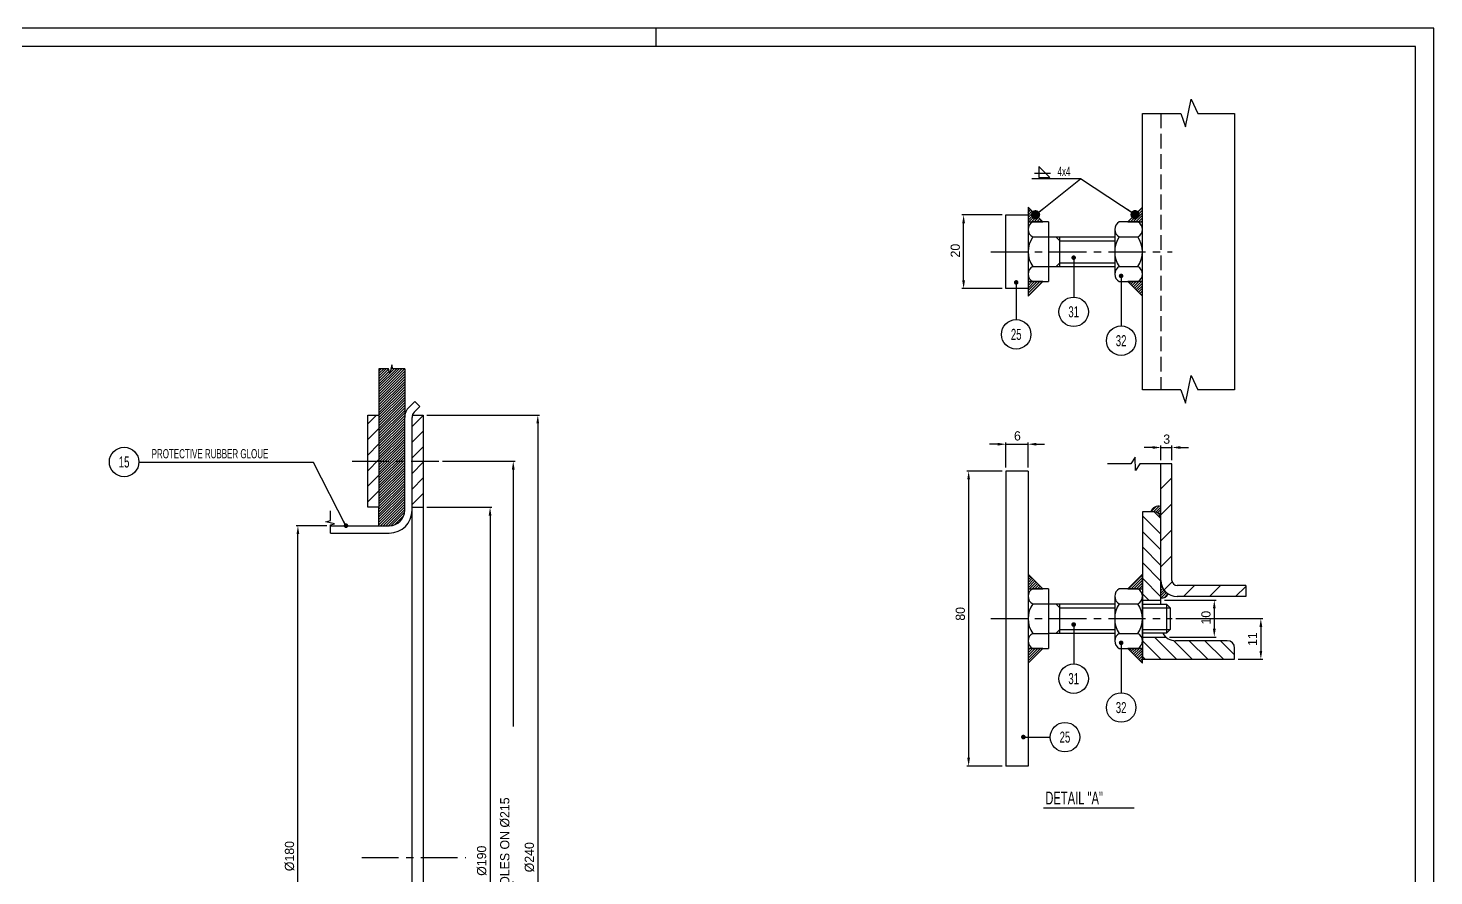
# Model space of a CAD drawing. Extents: x 0 to 8410, y 0 to 5940.
# Drawn here: x 4596 to 8410, y 3640 to 5940 of the extents above; entities that cross this region are included whole.
import ezdxf
from ezdxf.enums import TextEntityAlignment as Align

# ---------------------------------------------------------------- set-up
doc = ezdxf.new("R2010")
doc.units = 0
doc.header["$LTSCALE"] = 10
doc.header["$MEASUREMENT"] = 0
doc.linetypes.add('ASSI', pattern=[16, 10, -2, 2, -2])
doc.linetypes.add('TRATTEGGIO', pattern=[5.5, 4, -1.5])
for name, color, linetype in [('P-048D', 7, 'Continuous'), ('P-3310', 7, 'Continuous'), ('P-606E', 7, 'Continuous')]:
    doc.layers.add(name, color=color, linetype=linetype)
doc.dimstyles.new('882N13131610_01_00411476260', dxfattribs={"dimscale": 10, "dimtxt": 2.5, "dimasz": 2.25, "dimexe": 0.5, "dimexo": 1, "dimgap": 1, "dimtad": 1, "dimdsep": 46, "dimtxsty": 'Standard', "dimsah": 1, "dimcen": 0, "dimclrd": 6, "dimclre": 6, "dimclrt": 2, "dimazin": 2, "dimtfac": 1, "dimtdec": 4, "dimtmove": 2, "dimatfit": 3, "dimldrblk": 'DOT', "dimfxl": 0, "dimtvp": 1, "dimtolj": 1, "dimtzin": 0, "dimarcsym": 0})
doc.dimstyles.new('PD10_0553N13131510_01_00411476260', dxfattribs={"dimscale": 10, "dimtxt": 2.5, "dimasz": 2.25, "dimexe": 0.5, "dimexo": 1, "dimgap": 1, "dimtad": 1, "dimlfac": 0.1, "dimdsep": 46, "dimtxsty": 'Standard', "dimsah": 1, "dimcen": 0, "dimclrd": 6, "dimclre": 6, "dimclrt": 2, "dimazin": 2, "dimtfac": 1, "dimtdec": 4, "dimtmove": 0, "dimatfit": 3, "dimldrblk": 'DOT', "dimfxl": 0, "dimtvp": 1, "dimtolj": 1, "dimtzin": 0, "dimarcsym": 0})
pattern_1 = [(45, (-135847.66, -40445.343), (-21.2132034, 21.2132034), [])]
pattern_2 = [(45, (-137349.067, -43878.8404), (-3.5355339, 3.5355339), [])]
pattern_3 = [(315, (-137349.067, -43878.84), (21.2132034, 21.2132034), [])]

# ---------------------------------------------------------------- blocks, each defined once
blk = doc.blocks.new('_Dot')
at = {"color": 0, "linetype": 'ByBlock', "lineweight": -2}
blk.add_line((-0.5, 0), (-1, 0), dxfattribs=at)
at = {"color": 0, "linetype": 'ByBlock', "const_width": 0.5}
blk.add_lwpolyline([(-0.25, 0, 1), (0.25, 0, 1)], format="xyb", close=True, dxfattribs=at)
blk = doc.blocks.new('*D95')
at = {"layer": 'Defpoints', "color": 0, "linetype": 'Continuous'}
for p in [(5327.9, 4590), (5416.1, 4590), (5416.1, 2790)]:
    blk.add_point(p, dxfattribs=at)
at = {"layer": 'P-3310', "color": 6, "linetype": 'Continuous', "lineweight": -2}
for p, q in [((5406.1, 4590), (5322.9, 4590)), ((5327.9, 2812.5), (5327.9, 4567.5)), ((5406.1, 2790), (5322.9, 2790))]:
    blk.add_line(p, q, dxfattribs=at)
at = {"layer": 'P-3310', "color": 6, "linetype": 'Continuous'}
for points in [[(5324.1, 4567.5), (5331.6, 4567.5), (5327.9, 4590)], [(5324.1, 2812.5), (5331.6, 2812.5), (5327.9, 2790)]]:
    blk.add_solid(points, dxfattribs=at)
at = {"layer": 'P-3310', "color": 2, "linetype": 'Continuous', "insert": (5305.4, 3693.7), "char_height": 25, "attachment_point": 5, "rotation": 90}
blk.add_mtext('\\A1;%%c180', dxfattribs=at)
blk = doc.blocks.new('*D96')
at = {"layer": 'Defpoints', "color": 0, "linetype": 'Continuous'}
for p in [(5667.6, 4640), (5667.6, 2740), (5849.2, 2740)]:
    blk.add_point(p, dxfattribs=at)
at = {"layer": 'P-3310', "color": 6, "linetype": 'Continuous', "lineweight": -2}
for p, q in [((5677.6, 4640), (5854.2, 4640)), ((5849.2, 4617.5), (5849.2, 2762.5)), ((5677.6, 2740), (5854.2, 2740))]:
    blk.add_line(p, q, dxfattribs=at)
at = {"layer": 'P-3310', "color": 6, "linetype": 'Continuous'}
for points in [[(5845.4, 4617.5), (5852.9, 4617.5), (5849.2, 4640)], [(5845.4, 2762.5), (5852.9, 2762.5), (5849.2, 2740)]]:
    blk.add_solid(points, dxfattribs=at)
at = {"layer": 'P-3310', "color": 2, "linetype": 'Continuous', "insert": (5826.7, 3681.1), "char_height": 25, "attachment_point": 5, "rotation": 90}
blk.add_mtext('\\A1;%%c190', dxfattribs=at)
blk = doc.blocks.new('*D97')
at = {"layer": 'Defpoints', "color": 0, "linetype": 'Continuous'}
for p in [(5710.4, 4765), (5912.1, 4765), (5710.4, 2615)]:
    blk.add_point(p, dxfattribs=at)
at = {"layer": 'P-3310', "color": 6, "linetype": 'Continuous', "lineweight": -2}
for p, q in [((5720.4, 4765), (5917.1, 4765)), ((5912.1, 4742.5), (5912.1, 4045.2)), ((5912.1, 2637.5), (5912.1, 3625.2)), ((5720.4, 2615), (5917.1, 2615))]:
    blk.add_line(p, q, dxfattribs=at)
at = {"layer": 'P-3310', "color": 6, "linetype": 'Continuous'}
for points in [[(5908.4, 4742.5), (5915.9, 4742.5), (5912.1, 4765)], [(5908.4, 2637.5), (5915.9, 2637.5), (5912.1, 2615)]]:
    blk.add_solid(points, dxfattribs=at)
at = {"layer": 'P-3310', "color": 2, "linetype": 'Continuous', "insert": (5889.6, 3688.2), "char_height": 25, "attachment_point": 5, "rotation": 90}
blk.add_mtext('\\A1;N%%d8 HOLES ON %%c215', dxfattribs=at)
blk = doc.blocks.new('*D98')
at = {"layer": 'Defpoints', "color": 0, "linetype": 'Continuous'}
for p in [(5667.6, 4890), (5667.6, 2490), (5978.7, 2490)]:
    blk.add_point(p, dxfattribs=at)
at = {"layer": 'P-3310', "color": 6, "linetype": 'Continuous', "lineweight": -2}
for p, q in [((5677.6, 4890), (5983.7, 4890)), ((5978.7, 4867.5), (5978.7, 2512.5)), ((5677.6, 2490), (5983.7, 2490))]:
    blk.add_line(p, q, dxfattribs=at)
at = {"layer": 'P-3310', "color": 6, "linetype": 'Continuous'}
for points in [[(5974.9, 4867.5), (5982.4, 4867.5), (5978.7, 4890)], [(5974.9, 2512.5), (5982.4, 2512.5), (5978.7, 2490)]]:
    blk.add_solid(points, dxfattribs=at)
at = {"layer": 'P-3310', "color": 2, "linetype": 'Continuous', "insert": (5956.2, 3690.6), "char_height": 25, "attachment_point": 5, "rotation": 90}
blk.add_mtext('\\A1;%%c240', dxfattribs=at)
blk = doc.blocks.new('*D99')
at = {"layer": 'Defpoints', "color": 0, "linetype": 'Continuous'}
for p in [(7308.9, 4811.1), (7248.9, 4738), (7308.9, 4738)]:
    blk.add_point(p, dxfattribs=at)
at = {"layer": 'P-048D', "color": 6, "linetype": 'Continuous', "lineweight": -2}
for p, q in [((7226.4, 4811.1), (7203.9, 4811.1)), ((7248.9, 4748), (7248.9, 4816.1)), ((7248.9, 4811.1), (7308.9, 4811.1)), ((7308.9, 4748), (7308.9, 4816.1)), ((7331.4, 4811.1), (7353.9, 4811.1))]:
    blk.add_line(p, q, dxfattribs=at)
at = {"layer": 'P-048D', "color": 6, "linetype": 'Continuous'}
for points in [[(7226.4, 4814.8), (7226.4, 4807.3), (7248.9, 4811.1)], [(7331.4, 4814.8), (7331.4, 4807.3), (7308.9, 4811.1)]]:
    blk.add_solid(points, dxfattribs=at)
at = {"layer": 'P-048D', "color": 2, "linetype": 'Continuous', "insert": (7280, 4833.6), "char_height": 25, "attachment_point": 5, "rotation": 0.0573}
blk.add_mtext('\\A1;6', dxfattribs=at)
blk = doc.blocks.new('*D100')
at = {"layer": 'Defpoints', "color": 0, "linetype": 'Continuous'}
for p in [(7248.9, 4738), (7147.7, 3938), (7248.9, 3938)]:
    blk.add_point(p, dxfattribs=at)
at = {"layer": 'P-048D', "color": 6, "linetype": 'Continuous', "lineweight": -2}
for p, q in [((7238.9, 4738), (7142.7, 4738)), ((7147.7, 4715.5), (7147.7, 3960.5)), ((7238.9, 3938), (7142.7, 3938))]:
    blk.add_line(p, q, dxfattribs=at)
at = {"layer": 'P-048D', "color": 6, "linetype": 'Continuous'}
for points in [[(7143.9, 4715.5), (7151.4, 4715.5), (7147.7, 4738)], [(7143.9, 3960.5), (7151.4, 3960.5), (7147.7, 3938)]]:
    blk.add_solid(points, dxfattribs=at)
at = {"layer": 'P-048D', "color": 2, "linetype": 'Continuous', "insert": (7125.2, 4350.9), "char_height": 25, "attachment_point": 5, "rotation": 90}
blk.add_mtext('\\A1;80', dxfattribs=at)
blk = doc.blocks.new('*D101')
at = {"layer": 'Defpoints', "color": 0, "linetype": 'Continuous'}
for p in [(7699.3, 4802.2), (7669.3, 4758.2), (7699.3, 4758.2)]:
    blk.add_point(p, dxfattribs=at)
at = {"layer": 'P-048D', "color": 6, "linetype": 'Continuous', "lineweight": -2}
for p, q in [((7669.3, 4768.2), (7669.3, 4807.2)), ((7699.3, 4768.2), (7699.3, 4807.2)), ((7646.8, 4802.2), (7624.3, 4802.2)), ((7669.3, 4802.2), (7699.3, 4802.2)), ((7721.8, 4802.2), (7744.3, 4802.2))]:
    blk.add_line(p, q, dxfattribs=at)
at = {"layer": 'P-048D', "color": 6, "linetype": 'Continuous'}
for points in [[(7646.8, 4806), (7646.8, 4798.5), (7669.3, 4802.2)], [(7721.8, 4806), (7721.8, 4798.5), (7699.3, 4802.2)]]:
    blk.add_solid(points, dxfattribs=at)
at = {"layer": 'P-048D', "color": 2, "linetype": 'Continuous', "insert": (7685.1, 4824.7), "char_height": 25, "attachment_point": 5, "rotation": 0.0573}
blk.add_mtext('\\A1;3', dxfattribs=at)
blk = doc.blocks.new('*D102')
at = {"layer": 'Defpoints', "color": 0, "linetype": 'Continuous'}
for p in [(7699.6, 4338), (7869.3, 4228), (7940.5, 4228)]:
    blk.add_point(p, dxfattribs=at)
at = {"layer": 'P-048D', "color": 6, "linetype": 'Continuous', "lineweight": -2}
for p, q in [((7709.6, 4338), (7945.5, 4338)), ((7940.5, 4315.5), (7940.5, 4250.5)), ((7879.3, 4228), (7945.5, 4228))]:
    blk.add_line(p, q, dxfattribs=at)
at = {"layer": 'P-048D', "color": 6, "linetype": 'Continuous'}
for points in [[(7936.8, 4315.5), (7944.3, 4315.5), (7940.5, 4338)], [(7936.8, 4250.5), (7944.3, 4250.5), (7940.5, 4228)]]:
    blk.add_solid(points, dxfattribs=at)
at = {"layer": 'P-048D', "color": 2, "linetype": 'Continuous', "insert": (7918, 4282.4), "char_height": 25, "attachment_point": 5, "rotation": 90}
blk.add_mtext('\\A1;11', dxfattribs=at)
blk = doc.blocks.new('*D103')
at = {"layer": 'Defpoints', "color": 0, "linetype": 'Continuous'}
for p in [(7669.3, 4388), (7682.9, 4288), (7814.2, 4288)]:
    blk.add_point(p, dxfattribs=at)
at = {"layer": 'P-048D', "color": 6, "linetype": 'Continuous', "lineweight": -2}
for p, q in [((7679.3, 4388), (7819.2, 4388)), ((7814.2, 4365.5), (7814.2, 4310.5)), ((7692.9, 4288), (7819.2, 4288))]:
    blk.add_line(p, q, dxfattribs=at)
at = {"layer": 'P-048D', "color": 6, "linetype": 'Continuous'}
for points in [[(7810.5, 4365.5), (7818, 4365.5), (7814.2, 4388)], [(7810.5, 4310.5), (7818, 4310.5), (7814.2, 4288)]]:
    blk.add_solid(points, dxfattribs=at)
at = {"layer": 'P-048D', "color": 2, "linetype": 'Continuous', "insert": (7791.7, 4340.5), "char_height": 25, "attachment_point": 5, "rotation": 90}
blk.add_mtext('\\A1;10', dxfattribs=at)
blk = doc.blocks.new('*D104')
at = {"layer": 'Defpoints', "color": 0, "linetype": 'Continuous'}
for p in [(7134, 5433.2), (7248.9, 5433.2), (7248.9, 5233.2)]:
    blk.add_point(p, dxfattribs=at)
at = {"layer": 'P-048D', "color": 6, "linetype": 'Continuous', "lineweight": -2}
for p, q in [((7238.9, 5433.2), (7129, 5433.2)), ((7134, 5255.7), (7134, 5410.7)), ((7238.9, 5233.2), (7129, 5233.2))]:
    blk.add_line(p, q, dxfattribs=at)
at = {"layer": 'P-048D', "color": 6, "linetype": 'Continuous'}
for points in [[(7130.3, 5410.7), (7137.8, 5410.7), (7134, 5433.2)], [(7130.3, 5255.7), (7137.8, 5255.7), (7134, 5233.2)]]:
    blk.add_solid(points, dxfattribs=at)
at = {"layer": 'P-048D', "color": 2, "linetype": 'Continuous', "insert": (7111.5, 5336.4), "char_height": 25, "attachment_point": 5, "rotation": 90}
blk.add_mtext('\\A1;20', dxfattribs=at)

msp = doc.modelspace()

# ---------------------------------------------------------------- hatches: boundary and pattern name
at = {"layer": 'P-048D', "linetype": 'Continuous'}
h = msp.add_hatch(dxfattribs=at)
h.set_pattern_fill('_U', color=6, scale=5, angle=45, style=0, pattern_type=0)
h.set_pattern_definition(pattern_2)
h.paths.add_polyline_path([(7308.9484, 5413.9962), (7308.9484, 5453.9962), (7348.9484, 5413.9962)])
h = msp.add_hatch(dxfattribs=at)
h.set_pattern_fill('_U', color=6, scale=5, angle=45, style=0, pattern_type=0)
h.set_pattern_definition(pattern_2)
h.paths.add_polyline_path([(7619.3484, 5413.9962), (7619.3484, 5453.9962), (7579.3484, 5413.9962)])
h = msp.add_hatch(dxfattribs=at)
h.set_pattern_fill('_U', color=6, scale=5, angle=45, style=0, pattern_type=0)
h.set_pattern_definition(pattern_2)
h.paths.add_polyline_path([(7308.9484, 5252.4962), (7308.9484, 5212.4962), (7348.9484, 5252.4962)])
h = msp.add_hatch(dxfattribs=at)
h.set_pattern_fill('_U', color=6, scale=5, angle=45, style=0, pattern_type=0)
h.set_pattern_definition(pattern_2)
h.paths.add_polyline_path([(7619.3484, 5252.4962), (7619.3484, 5212.4962), (7579.3484, 5252.4962)])
h = msp.add_hatch(dxfattribs=at)
h.set_pattern_fill('_U', color=6, scale=50, angle=45, style=0, pattern_type=0)
h.set_pattern_definition([(45, (-137349.067, -43878.84), (-35.355339, 35.355339), [])])
edge = h.paths.add_edge_path()
edge.add_line((7669.3484, 4441.7535), (7669.3484, 4758.2299))
edge.add_line((7669.3484, 4758.2299), (7699.3484, 4758.2299))
edge.add_line((7699.3484, 4758.2299), (7699.3484, 4441.7535))
edge.add_arc((7713.1484, 4441.7535), 13.8, 180, 270)
edge.add_line((7713.1484, 4427.9535), (7899.3484, 4427.9535))
edge.add_line((7899.3484, 4427.9535), (7899.3484, 4397.9535))
edge.add_line((7899.3484, 4397.9535), (7713.1484, 4397.9535))
edge.add_arc((7713.1484, 4441.7535), 43.8, 180, 270, ccw=False)
h = msp.add_hatch(dxfattribs=at)
h.set_pattern_fill('_U', color=6, scale=30, angle=315, style=0, pattern_type=0)
h.set_pattern_definition(pattern_3)
edge = h.paths.add_edge_path()
edge.add_line((7669.3484, 4607.9535), (7669.3484, 4387.9535))
edge.add_line((7669.3484, 4387.9535), (7619.3484, 4387.9535))
edge.add_line((7619.3484, 4387.9535), (7619.3484, 4627.9535))
edge.add_line((7619.3484, 4627.9535), (7649.3484, 4627.9535))
edge.add_arc((7649.3484, 4607.9535), 20, 0, 90, ccw=False)
h = msp.add_hatch(dxfattribs=at)
h.set_pattern_fill('_U', color=6, scale=5, angle=45, style=0, pattern_type=0)
h.set_pattern_definition(pattern_2)
edge = h.paths.add_edge_path()
edge.add_arc((7662.9283, 4621.0927), 22.0589, 73.0796115, 161.8791788)
edge.add_line((7641.9635, 4627.9535), (7649.3484, 4627.9535))
edge.add_arc((7649.3484, 4607.9535), 20, 0, 90, ccw=False)
edge.add_line((7669.3484, 4607.9535), (7669.3484, 4642.1966))
h = msp.add_hatch(dxfattribs=at)
h.set_pattern_fill('_U', color=6, scale=5, angle=45, style=0, pattern_type=0)
h.set_pattern_definition(pattern_2)
h.paths.add_polyline_path([(7308.9484, 4418.7035), (7308.9484, 4458.7035), (7348.9484, 4418.7035)])
h = msp.add_hatch(dxfattribs=at)
h.set_pattern_fill('_U', color=6, scale=5, angle=45, style=0, pattern_type=0)
h.set_pattern_definition(pattern_2)
h.paths.add_polyline_path([(7619.3484, 4418.7035), (7619.3484, 4458.7035), (7579.3484, 4418.7035)])
h = msp.add_hatch(dxfattribs=at)
h.set_pattern_fill('_U', color=6, scale=5, angle=45, style=0, pattern_type=0)
h.set_pattern_definition(pattern_2)
edge = h.paths.add_edge_path()
edge.add_line((7669.3484, 4393.6154), (7669.4222, 4439.212))
edge.add_line((7669.4222, 4439.212), (7672.2256, 4426.1405))
edge.add_line((7672.2256, 4426.1405), (7673.7212, 4422.6763))
edge.add_line((7673.7212, 4422.6763), (7678.136, 4415.4367))
edge.add_line((7678.136, 4415.4367), (7680.0775, 4413.0349))
edge.add_line((7680.0775, 4413.0349), (7684.3222, 4408.7764))
edge.add_line((7684.3222, 4408.7764), (7689.3145, 4405.0059))
edge.add_arc((7670.9497, 4414.003), 20.4503, 265.5090284, 333.8993794, ccw=False)
h = msp.add_hatch(dxfattribs=at)
h.set_pattern_fill('_U', color=6, scale=30, angle=315, style=0, pattern_type=0)
h.set_pattern_definition(pattern_3)
edge = h.paths.add_edge_path()
edge.add_line((7619.3484, 4227.9535), (7619.3484, 4287.9535))
edge.add_line((7619.3484, 4287.9535), (7682.8909, 4287.9535))
edge.add_line((7682.8909, 4287.9535), (7692.7773, 4281.5475))
edge.add_line((7692.7773, 4281.5475), (7697.7157, 4279.6824))
edge.add_line((7697.7157, 4279.6824), (7709.3484, 4277.9535))
edge.add_line((7709.3484, 4277.9535), (7849.3484, 4277.9535))
edge.add_arc((7849.3484, 4257.9535), 20, 0, 90, ccw=False)
edge.add_line((7869.3484, 4257.9535), (7869.3484, 4227.9535))
edge.add_line((7869.3484, 4227.9535), (7619.3484, 4227.9535))
h = msp.add_hatch(dxfattribs=at)
h.set_pattern_fill('_U', color=6, scale=5, angle=45, style=0, pattern_type=0)
h.set_pattern_definition(pattern_2)
h.paths.add_polyline_path([(7308.9484, 4257.2035), (7308.9484, 4217.2035), (7348.9484, 4257.2035)])
h = msp.add_hatch(dxfattribs=at)
h.set_pattern_fill('_U', color=6, scale=5, angle=45, style=0, pattern_type=0)
h.set_pattern_definition(pattern_2)
h.paths.add_polyline_path([(7619.3484, 4257.2035), (7619.3484, 4217.2035), (7579.3484, 4257.2035)])
at = {"layer": 'P-3310', "linetype": 'Continuous'}
h = msp.add_hatch(dxfattribs=at)
h.set_pattern_fill('_U', color=6, scale=5, angle=45, style=0, pattern_type=0)
h.set_pattern_definition([(45, (-135847.66, -40445.3434), (-3.5355339, 3.5355339), [])])
edge = h.paths.add_edge_path()
edge.add_line((5575.6338, 4590.0206), (5547.6338, 4590.0206))
edge.add_line((5547.6338, 4590.0206), (5547.6338, 5015.5962))
edge.add_line((5547.6338, 5015.5962), (5573.7683, 5015.5962))
edge.add_line((5573.7683, 5015.5962), (5577.3, 5003.3697))
edge.add_line((5577.3, 5003.3697), (5582.9507, 5026.3257))
edge.add_line((5582.9507, 5026.3257), (5585.7843, 5015.5962))
edge.add_line((5585.7843, 5015.5962), (5617.6338, 5015.5962))
edge.add_line((5617.6338, 5015.5962), (5617.6338, 4632.0206))
edge.add_arc((5575.6338, 4632.0206), 42, -90, 0, ccw=False)
h = msp.add_hatch(dxfattribs=at)
h.set_pattern_fill('_U', color=6, scale=30, angle=45, style=0, pattern_type=0)
h.set_pattern_definition(pattern_1)
h.paths.add_polyline_path([(5547.6338, 4890.0206), (5547.6338, 4640.0206), (5517.6338, 4640.0206), (5517.6338, 4890.0206)])
h = msp.add_hatch(dxfattribs=at)
h.set_pattern_fill('_U', color=6, scale=30, angle=45, style=0, pattern_type=0)
h.set_pattern_definition(pattern_1)
h.paths.add_polyline_path([(5637.6338, 4640.0206), (5637.6338, 4883.7363), (5638.6468, 4890.0206), (5667.6338, 4890.0206), (5667.6338, 4640.0206)])

# ---------------------------------------------------------------- linework, layer by layer
at = {"layer": 'P-048D', "color": 6, "linetype": 'Continuous'}
for p, q in [((7735.8522, 5672.6114), (7751.8198, 5747.1268)), ((7751.8198, 5747.1268), (7769.5616, 5708.2462)), ((7619.3484, 5708.2462), (7723.433, 5708.2462)), ((7723.433, 5708.2462), (7735.8522, 5672.6114)), ((7769.5616, 5708.2462), (7869.3484, 5708.2462)), ((7451.2644, 5531.5195), (7319.5684, 5531.5195)), ((7385.203, 5372.8962), (7395.1984, 5362.9008)), ((7395.1984, 5293.5962), (7395.1984, 5372.8962)), ((7395.1984, 5362.9008), (7543.9484, 5362.9008)), ((7395.1984, 5303.5915), (7385.203, 5293.5962)), ((7395.1984, 5303.5915), (7543.9484, 5303.5915)), ((7735.8522, 4922.6114), (7751.8198, 4997.1268)), ((7751.8198, 4997.1268), (7769.5616, 4958.2462)), ((7723.433, 4958.2462), (7619.3484, 4958.2462)), ((7723.433, 4958.2462), (7735.8522, 4922.6114)), ((7869.3484, 4958.2462), (7769.5616, 4958.2462)), ((7599.2358, 4775.762), (7588.079, 4758.2299)), ((7600.1668, 4739.84), (7599.2358, 4775.762)), ((7588.079, 4758.2299), (7524.4969, 4758.2299)), ((7612.1571, 4758.2299), (7600.1668, 4739.84)), ((7699.3484, 4758.2299), (7612.1571, 4758.2299)), ((7385.203, 4377.6035), (7395.1984, 4367.6081)), ((7395.1984, 4298.3035), (7395.1984, 4377.6035)), ((7395.1984, 4367.6081), (7543.9484, 4367.6081)), ((7619.3484, 4367.6081), (7694.3484, 4367.6081)), ((7684.3484, 4377.6035), (7684.3484, 4298.3035)), ((7395.1984, 4308.2989), (7385.203, 4298.3035)), ((7395.1984, 4308.2989), (7543.9484, 4308.2989)), ((7619.3484, 4308.2989), (7694.3484, 4308.2989))]:
    msp.add_line(p, q, dxfattribs=at)
at = {"layer": 'P-048D', "color": 4, "linetype": 'Continuous'}
for p, q in [((7619.3484, 4958.2462), (7619.3484, 5708.2462)), ((7869.3484, 5708.2462), (7869.3484, 4958.2462)), ((7326.3858, 5546.139), (7369.7692, 5546.139)), ((7338.2866, 5564.8372), (7338.2866, 5534.8372)), ((7368.2866, 5534.8372), (7338.2866, 5564.8372)), ((7338.2866, 5564.8372), (7338.2866, 5534.8372)), ((7338.2866, 5534.8372), (7368.2866, 5534.8372)), ((7248.9484, 5233.2462), (7248.9484, 5433.2462)), ((7248.9484, 5433.2462), (7308.9484, 5433.2462)), ((7348.9484, 5413.9962), (7308.9484, 5453.9962)), ((7308.9484, 5453.9962), (7308.9484, 5413.9962)), ((7308.9484, 5433.2462), (7308.9484, 5233.2462)), ((7619.3484, 5453.9962), (7579.3484, 5413.9962)), ((7619.3484, 5413.9962), (7619.3484, 5453.9962)), ((7308.9484, 5413.9962), (7348.9484, 5413.9962)), ((7308.9484, 5393.8087), (7308.9484, 5272.6837)), ((7363.9484, 5413.9962), (7321.515, 5413.9962)), ((7363.9484, 5413.9962), (7363.9484, 5252.4962)), ((7543.9484, 5393.8087), (7543.9484, 5272.6837)), ((7606.7817, 5413.9962), (7556.515, 5413.9962)), ((7579.3484, 5413.9962), (7619.3484, 5413.9962)), ((7619.3484, 5272.6837), (7619.3484, 5393.8087)), ((7321.515, 5373.6212), (7363.9484, 5373.6212)), ((7543.9484, 5372.8962), (7363.9484, 5372.8962)), ((7556.515, 5373.6212), (7606.7817, 5373.6212)), ((7321.515, 5292.8712), (7363.9484, 5292.8712)), ((7363.9484, 5293.5962), (7543.9484, 5293.5962)), ((7556.515, 5292.8712), (7606.7817, 5292.8712)), ((7308.9484, 5233.2462), (7248.9484, 5233.2462)), ((7348.9484, 5252.4962), (7308.9484, 5252.4962)), ((7308.9484, 5212.4962), (7348.9484, 5252.4962)), ((7308.9484, 5252.4962), (7308.9484, 5212.4962)), ((7321.515, 5252.4962), (7363.9484, 5252.4962)), ((7556.515, 5252.4962), (7606.7817, 5252.4962)), ((7619.3484, 5252.4962), (7579.3484, 5252.4962)), ((7579.3484, 5252.4962), (7619.3484, 5212.4962)), ((7619.3484, 5212.4962), (7619.3484, 5252.4962)), ((7248.9484, 4737.9535), (7248.9484, 3937.9535)), ((7308.9484, 4737.9535), (7248.9484, 4737.9535)), ((7308.9484, 4737.9535), (7308.9484, 3937.9535)), ((7669.3484, 4441.7535), (7669.3484, 4758.2299)), ((7699.3484, 4441.7535), (7699.3484, 4758.2299)), ((7619.3484, 4627.9535), (7619.3484, 4227.9535)), ((7649.3484, 4627.9535), (7619.3484, 4627.9535)), ((7669.3484, 4377.6035), (7669.3484, 4607.9535)), ((7348.9484, 4418.7035), (7308.9484, 4458.7035)), ((7308.9484, 4458.7035), (7308.9484, 4418.7035)), ((7308.9484, 4437.9535), (7308.9484, 4237.9535)), ((7619.3484, 4458.7035), (7579.3484, 4418.7035)), ((7619.3484, 4418.7035), (7619.3484, 4458.7035)), ((7899.3484, 4427.9535), (7713.1484, 4427.9535)), ((7899.3484, 4427.9535), (7899.3484, 4397.9535)), ((7308.9484, 4418.7035), (7348.9484, 4418.7035)), ((7363.9484, 4418.7035), (7321.515, 4418.7035)), ((7363.9484, 4418.7035), (7363.9484, 4257.2035)), ((7543.9484, 4398.516), (7543.9484, 4277.391)), ((7606.7817, 4418.7035), (7556.515, 4418.7035)), ((7579.3484, 4418.7035), (7619.3484, 4418.7035)), ((7619.3484, 4277.391), (7619.3484, 4398.516)), ((7619.3484, 4387.9535), (7669.3484, 4387.9535)), ((7899.3484, 4397.9535), (7713.1484, 4397.9535)), ((7321.515, 4378.3285), (7363.9484, 4378.3285)), ((7543.9484, 4377.6035), (7363.9484, 4377.6035)), ((7556.515, 4378.3285), (7606.7817, 4378.3285)), ((7619.3484, 4377.6035), (7684.3484, 4377.6035)), ((7684.3484, 4377.6035), (7694.3484, 4367.6035)), ((7694.3484, 4367.6035), (7694.3484, 4308.3035)), ((7321.515, 4297.5785), (7363.9484, 4297.5785)), ((7363.9484, 4298.3035), (7543.9484, 4298.3035)), ((7556.515, 4297.5785), (7606.7817, 4297.5785)), ((7684.3484, 4298.3035), (7619.3484, 4298.3035)), ((7619.3484, 4287.9535), (7682.8909, 4287.9535)), ((7684.3484, 4298.3035), (7694.3484, 4308.3035)), ((7849.3484, 4277.9535), (7709.3484, 4277.9535)), ((7348.9484, 4257.2035), (7308.9484, 4257.2035)), ((7308.9484, 4217.2035), (7348.9484, 4257.2035)), ((7308.9484, 4257.2035), (7308.9484, 4217.2035)), ((7321.515, 4257.2035), (7363.9484, 4257.2035)), ((7556.515, 4257.2035), (7606.7817, 4257.2035)), ((7619.3484, 4257.2035), (7579.3484, 4257.2035)), ((7579.3484, 4257.2035), (7619.3484, 4217.2035)), ((7619.3484, 4217.2035), (7619.3484, 4257.2035)), ((7869.3484, 4227.9535), (7869.3484, 4257.9535)), ((7619.3484, 4227.9535), (7869.3484, 4227.9535)), ((7308.9484, 3937.9535), (7248.9484, 3937.9535))]:
    msp.add_line(p, q, dxfattribs=at)
at = {"layer": 'P-048D', "color": 6, "linetype": 'TRATTEGGIO'}
msp.add_line((7669.3484, 5708.2462), (7669.3484, 4958.2462), dxfattribs=at)
at = {"layer": 'P-048D', "color": 6, "linetype": 'ASSI'}
for p, q in [((7207.5316, 5333.2462), (7699.5996, 5333.2462)), ((7207.5316, 4337.9535), (7699.5996, 4337.9535))]:
    msp.add_line(p, q, dxfattribs=at)
at = {"layer": 'P-048D', "color": 2, "linetype": 'Continuous'}
msp.add_line((7596.7595, 3823.7459), (7350.6313, 3823.7459), dxfattribs=at)
at = {"layer": 'P-048D', "color": 4, "linetype": 'Continuous'}
for centre in [(7432.6792, 5170.4087), (7276.718, 5109.1287), (7561.402, 5091.9849), (7432.6792, 4175.1161), (7561.402, 4096.6923), (7409.0205, 4016.4653)]:
    msp.add_circle(centre, 40, dxfattribs=at)
for centre, radius, start, end in [((7331.4466, 5393.8087), 22.4983, 116.1956855, 243.8043145), ((7566.4466, 5393.8087), 22.4983, 116.1956855, 243.8043145), ((7596.8501, 5393.8087), 22.4983, 296.1956855, 63.8043145), ((7380.0914, 5333.2462), 71.143, 145.4226276, 214.5773724), ((7615.0914, 5333.2462), 71.143, 145.4226276, 214.5773724), ((7548.2053, 5333.2462), 71.143, 325.4226276, 34.5773724), ((7331.4466, 5272.6837), 22.4983, 116.1956855, 243.8043145), ((7566.4466, 5272.6837), 22.4983, 116.1956855, 243.8043145), ((7596.8501, 5272.6837), 22.4983, 296.1956855, 63.8043145), ((7649.3484, 4607.9535), 20, 0, 90), ((7713.1484, 4441.7535), 43.8, 180, 270), ((7713.1484, 4441.7535), 13.8, 180, 270), ((7331.4466, 4398.516), 22.4983, 116.1956855, 243.8043145), ((7566.4466, 4398.516), 22.4983, 116.1956855, 243.8043145), ((7596.8501, 4398.516), 22.4983, 296.1956855, 63.8043145), ((7380.0914, 4337.9535), 71.143, 145.4226276, 214.5773724), ((7615.0914, 4337.9535), 71.143, 145.4226276, 214.5773724), ((7548.2053, 4337.9535), 71.143, 325.4226276, 34.5773724), ((7331.4466, 4277.391), 22.4983, 116.1956855, 243.8043145), ((7566.4466, 4277.391), 22.4983, 116.1956855, 243.8043145), ((7596.8501, 4277.391), 22.4983, 296.1956855, 63.8043145), ((7709.3484, 4317.9535), 40, 209.4227736, 270), ((7849.3484, 4257.9535), 20, 0, 90)]:
    msp.add_arc(centre, radius, start, end, dxfattribs=at)
at = {"layer": 'P-048D', "color": 6, "linetype": 'Continuous'}
for centre, radius, start, end in [((7662.9283, 4621.0927), 22.0589, 73.0796115, 161.8791788), ((7670.9497, 4414.003), 20.4503, 265.5090284, 333.8993794)]:
    msp.add_arc(centre, radius, start, end, dxfattribs=at)
at = {"layer": 'P-3310', "color": 4, "linetype": 'Continuous'}
for p, q in [((5547.6338, 5015.5962), (5547.6338, 4890.0206)), ((5617.6338, 5015.5962), (5617.6338, 4883.7363)), ((5629.3496, 4912.0206), (5644.7049, 4927.376)), ((5644.7049, 4927.376), (5658.847, 4913.2338)), ((5517.6338, 4640.0206), (5517.6338, 4890.0206)), ((5517.6338, 4890.0206), (5547.6338, 4890.0206)), ((5547.6338, 4890.0206), (5547.6338, 4640.0206)), ((5617.6338, 4632.0206), (5617.6338, 4883.7363)), ((5637.6338, 2650.0206), (5637.6338, 4883.7363)), ((5638.6468, 4890.0206), (5667.6338, 4890.0206)), ((5643.4917, 4897.8785), (5658.847, 4913.2338)), ((5667.6338, 4890.0206), (5667.6338, 2650.0206)), ((5547.6338, 4640.0206), (5517.6338, 4640.0206)), ((5547.6338, 4590.0206), (5547.6338, 4640.0206)), ((5637.6338, 4640.0206), (5667.6338, 4640.0206)), ((5416.1331, 4590.0206), (5575.6338, 4590.0206)), ((5416.1331, 4570.0206), (5575.6338, 4570.0206))]:
    msp.add_line(p, q, dxfattribs=at)
at = {"layer": 'P-3310', "color": 6, "linetype": 'Continuous'}
for p, q in [((5573.7683, 5015.5962), (5547.6338, 5015.5962)), ((5577.3, 5003.3697), (5573.7683, 5015.5962)), ((5582.9507, 5026.3257), (5577.3, 5003.3697)), ((5585.7843, 5015.5962), (5582.9507, 5026.3257)), ((5617.6172, 5015.5962), (5585.7843, 5015.5962)), ((5416.1331, 4604.5293), (5416.1331, 4630.6638)), ((5403.9067, 4600.9976), (5416.1331, 4604.5293)), ((5426.8627, 4595.3469), (5403.9067, 4600.9976)), ((5416.1331, 4592.5133), (5426.8627, 4595.3469)), ((5416.1331, 4570.0206), (5416.1331, 4592.5133))]:
    msp.add_line(p, q, dxfattribs=at)
at = {"layer": 'P-3310', "color": 6, "linetype": 'ASSI'}
for p, q in [((5474.7375, 4765.0206), (5710.3901, 4765.0206)), ((5501.2173, 3690.0206), (5783.7345, 3690.0206))]:
    msp.add_line(p, q, dxfattribs=at)
at = {"layer": 'P-3310', "color": 4, "linetype": 'Continuous'}
msp.add_circle((4856.2681, 4763.0193), 40, dxfattribs=at)
for centre, radius, start, end in [((5657.6338, 4883.7363), 40, 135, 180), ((5657.6338, 4883.7363), 20, 135, 180), ((5575.6338, 4632.0206), 42, 270, 0), ((5575.6338, 4632.0206), 62, 270, 0)]:
    msp.add_arc(centre, radius, start, end, dxfattribs=at)
at = {"layer": 'P-606E', "color": 6, "linetype": 'Continuous'}
for p, q in [((8410, 5940), (0, 5940)), ((6300, 5890), (6300, 5940)), ((8410, 0), (8410, 5940))]:
    msp.add_line(p, q, dxfattribs=at)
at = {"layer": 'P-606E', "color": 3, "linetype": 'Continuous'}
for p, q in [((8360, 5890), (50, 5890)), ((8360, 50), (8360, 5890))]:
    msp.add_line(p, q, dxfattribs=at)

# ---------------------------------------------------------------- texts
at = {"layer": 'P-048D', "color": 2, "linetype": 'Continuous', "width": 0.648}
for s, height, p in [('4x4', 25, (7388.8876, 5538.9707)), ('DETAIL "A"', 35, (7355.7603, 3833.7503))]:
    msp.add_text(s, height=height, dxfattribs=at).set_placement(p)
for s, p in [('31', (7432.6792, 5170.4087)), ('25', (7276.718, 5109.1287)), ('32', (7561.402, 5091.9849)), ('31', (7432.6792, 4175.1161)), ('32', (7561.402, 4096.6923)), ('25', (7409.0205, 4016.4653))]:
    msp.add_text(s, height=30, dxfattribs=at).set_placement(p, align=Align.MIDDLE_CENTER)
at = {"layer": 'P-3310', "color": 2, "linetype": 'Continuous', "width": 0.648}
msp.add_text('15', height=30, dxfattribs=at).set_placement((4856.2681, 4763.0193), align=Align.MIDDLE_CENTER)
msp.add_text('PROTECTIVE RUBBER GLOUE', height=25, dxfattribs=at).set_placement((4931.0689, 4772.8729))

# ---------------------------------------------------------------- dimensions: what is measured, and where the dimension line sits
at = {"layer": 'P-048D', "linetype": 'Continuous'}
for base, p1, p2, picture, middle in [((7134.0419, 5433.2462), (7248.9484, 5233.2462), (7248.9484, 5433.2462), '*D104', (7111.5419, 5336.3945)), ((7147.6618, 3937.9535), (7248.9484, 4737.9535), (7248.9484, 3937.9535), '*D100', (7125.1618, 4350.9156)), ((7814.2214, 4287.9535), (7669.3484, 4387.9535), (7682.8909, 4287.9535), '*D103', (7791.7214, 4340.4708)), ((7940.5031, 4227.9535), (7699.5996, 4337.9535), (7869.3484, 4227.9535), '*D102', (7918.0031, 4282.4495))]:
    dim = msp.add_linear_dim(base=base, p1=p1, p2=p2, angle=90, dimstyle='PD10_0553N13131510_01_00411476260', override={"dimtmove": 2}, dxfattribs=at)
    dim.commit()
    dim.dimension.update_dxf_attribs({"geometry": picture, "text_midpoint": middle, "dimtype": 160, "text_rotation": 89.9999985})
for base, p1, p2, picture, middle in [((7308.9484, 4811.0844), (7248.9484, 4737.9535), (7308.9484, 4737.9535), '*D99', (7280.0049, 4833.5844)), ((7699.3484, 4802.2008), (7669.3484, 4758.2299), (7699.3484, 4758.2299), '*D101', (7685.0983, 4824.7008))]:
    dim = msp.add_linear_dim(base=base, p1=p1, p2=p2, dimstyle='PD10_0553N13131510_01_00411476260', override={"dimtmove": 2}, dxfattribs=at)
    dim.commit()
    dim.dimension.update_dxf_attribs({"geometry": picture, "text_midpoint": middle, "dimtype": 160, "text_rotation": 0.0572958})
at = {"layer": 'P-3310', "linetype": 'Continuous'}
for base, p1, p2, text, picture, middle in [((5978.6643, 2490.0206), (5667.6338, 4890.0206), (5667.6338, 2490.0206), '%%c<>', '*D98', (5956.1643, 3690.5998)), ((5912.147, 4765.0206), (5710.3901, 2615.0206), (5710.3901, 4765.0206), 'N%%d8 HOLES ON %%c<>', '*D97', (5889.647, 3688.1716)), ((5849.1944, 2740.0206), (5667.6338, 4640.0206), (5667.6338, 2740.0206), '%%c<>', '*D96', (5826.6944, 3681.0577)), ((5327.8725, 4590.0206), (5416.1331, 2790.0206), (5416.1331, 4590.0206), '%%c<>', '*D95', (5305.3725, 3693.6753))]:
    dim = msp.add_linear_dim(base=base, p1=p1, p2=p2, angle=90, text=text, dimstyle='PD10_0553N13131510_01_00411476260', override={"dimtmove": 2}, dxfattribs=at)
    dim.commit()
    dim.dimension.update_dxf_attribs({"geometry": picture, "text_midpoint": middle, "dimtype": 160, "text_rotation": 89.9999985})

# ---------------------------------------------------------------- leaders
at = {"layer": 'P-048D', "linetype": 'Continuous'}
for points, override in [([(7329.2953, 5433.6492), (7451.2644, 5531.5195)], {"dimasz": 2.5}), ([(7599.2147, 5433.8624), (7451.2644, 5531.5195)], {"dimasz": 2.5}), ([(7432.6792, 5317.1931), (7432.6792, 5210.4087)], {"dimasz": 1.25}), ([(7561.402, 5267.6473), (7561.402, 5131.9849)], {"dimasz": 1.25}), ([(7276.718, 5250.1368), (7276.718, 5149.1287)], {"dimasz": 1.25}), ([(7432.6792, 4321.9005), (7432.6792, 4215.1161)], {"dimasz": 1.25}), ([(7561.402, 4272.3547), (7561.402, 4136.6923)], {"dimasz": 1.25}), ([(7296.214, 4016.6441), (7369.021, 4016.6452)], {"dimasz": 1.25})]:
    msp.add_leader(points, dimstyle='PD10_0553N13131510_01_00411476260', override=override, dxfattribs=at)
at = {"layer": 'P-3310', "linetype": 'Continuous'}
msp.add_leader([(5458.2659, 4590.0206), (5370.1779, 4761.6058), (4896.2431, 4761.6058)], dimstyle='882N13131610_01_00411476260', override={"dimasz": 1.25}, dxfattribs=at)

doc.saveas('drawing.dxf')
